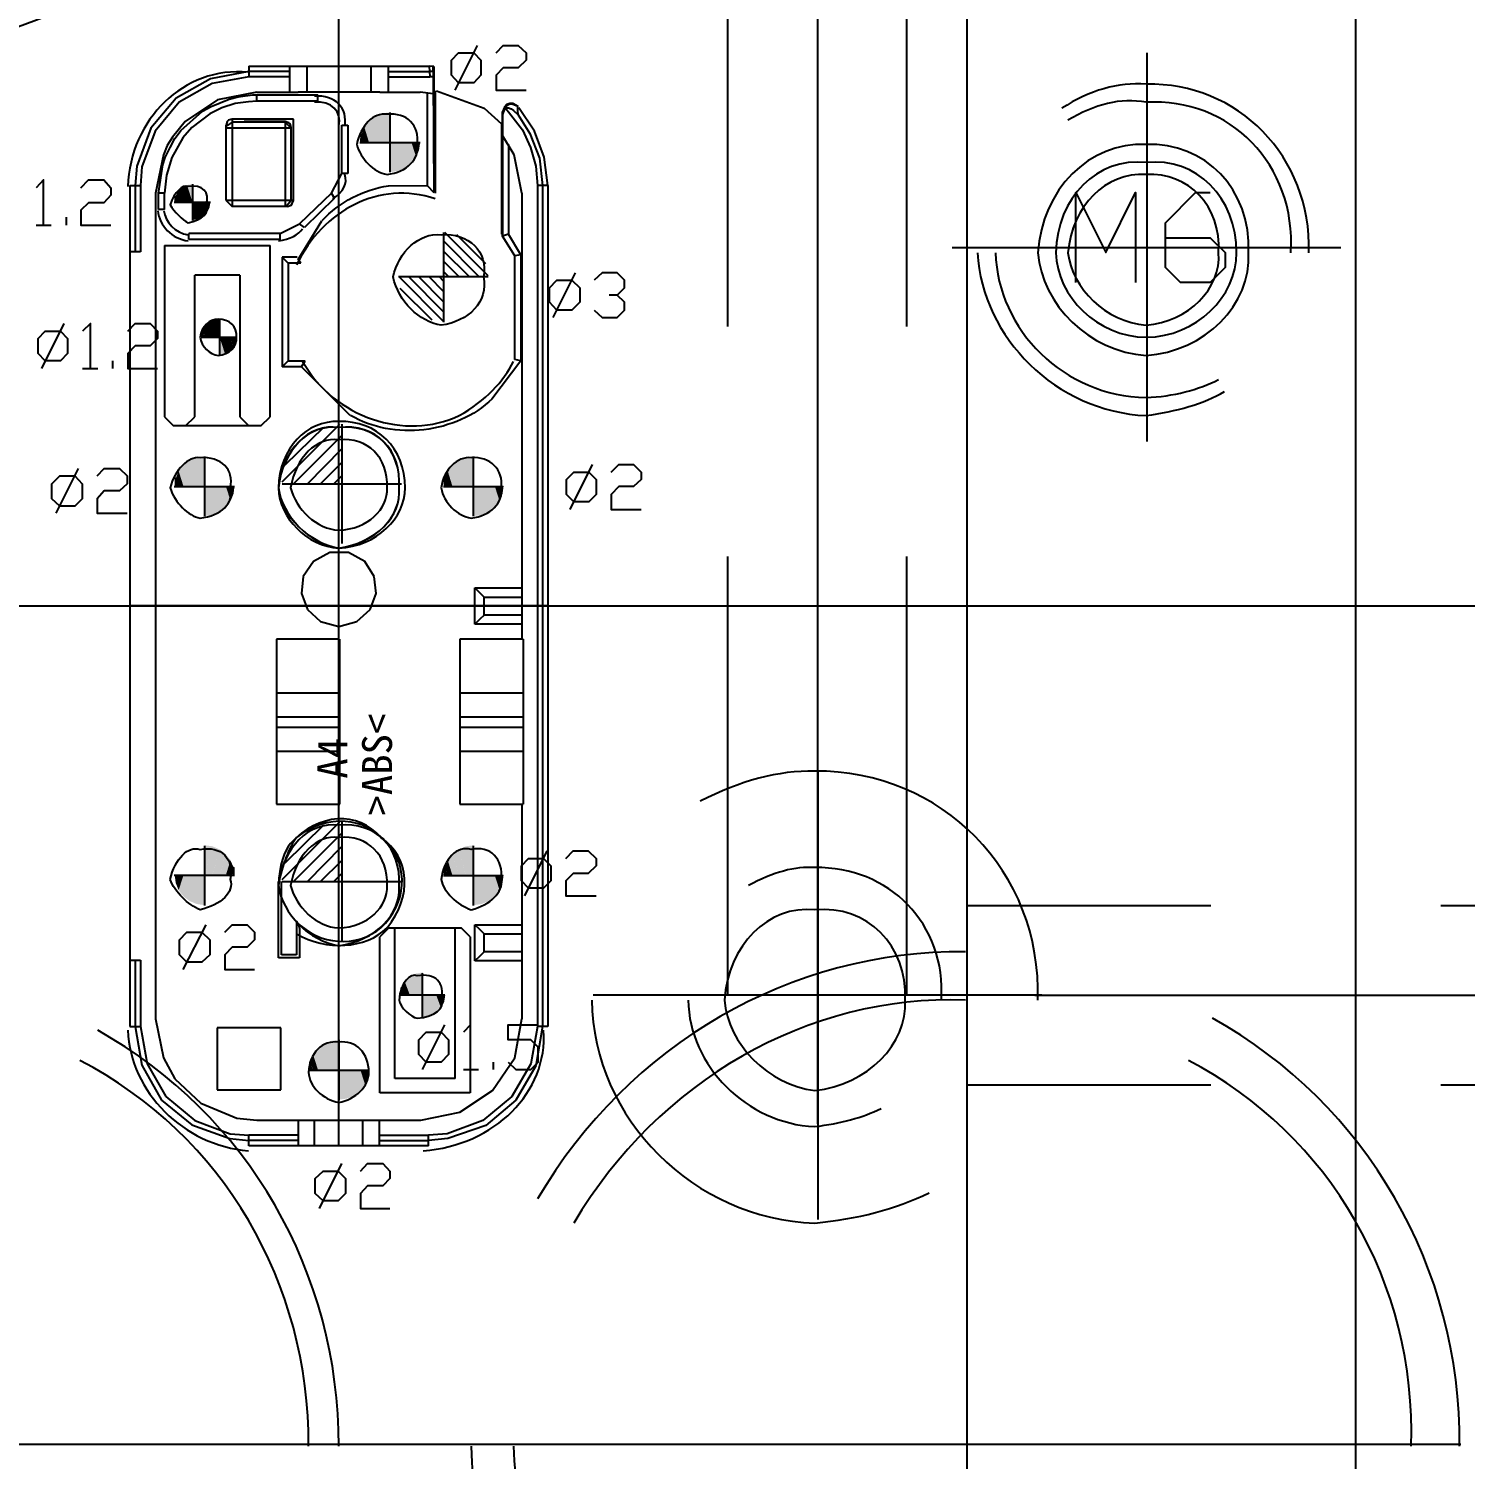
# Model space of a CAD drawing. Header units: inches. Extents: x 0 to 325, y 148 to 354.
# Drawn here: x 78.99 to 90.72, y 293.65 to 305.33 of the extents above; entities that cross this region are included whole.
import ezdxf

# ---------------------------------------------------------------- set-up
doc = ezdxf.new("R2010")
doc.units = ezdxf.units.IN
doc.header["$MEASUREMENT"] = 0
doc.styles.add('PDF SimSun', font='simsun.ttc')

# ---------------------------------------------------------------- blocks, each defined once
blk = doc.blocks.new('AHH1270-500010_3')
at = {"transparency": 33554687}
for points in [[(81.818, 304.402), (81.818, 304.614), (81.767, 304.575)], [(81.877, 304.402), (81.877, 304.638), (81.818, 304.614)], [(81.818, 304.402), (81.877, 304.402), (81.818, 304.614)], [(81.94, 304.402), (81.94, 304.647), (81.877, 304.638)], [(81.877, 304.402), (81.94, 304.402), (81.877, 304.638)], [(81.729, 304.402), (81.729, 304.525), (81.705, 304.466)], [(81.768, 304.402), (81.767, 304.575), (81.729, 304.525)], [(81.729, 304.402), (81.767, 304.402), (81.729, 304.525)], [(81.768, 304.402), (81.818, 304.402), (81.767, 304.575)], [(81.704, 304.402), (81.729, 304.402), (81.705, 304.466)], [(81.94, 304.158), (82.004, 304.167), (81.94, 304.402)], [(82.004, 304.167), (82.004, 304.402), (81.94, 304.402)], [(82.004, 304.167), (82.063, 304.191), (82.004, 304.402)], [(82.062, 304.191), (82.063, 304.402), (82.004, 304.402)], [(82.062, 304.191), (82.113, 304.23), (82.063, 304.402)], [(82.113, 304.23), (82.113, 304.402), (82.063, 304.402)], [(82.113, 304.23), (82.152, 304.28), (82.113, 304.402)], [(82.152, 304.28), (82.152, 304.402), (82.113, 304.402)], [(82.152, 304.28), (82.176, 304.339), (82.152, 304.402)], [(82.176, 304.339), (82.176, 304.402), (82.152, 304.402)], [(82.176, 304.339), (82.185, 304.402), (82.176, 304.402)], [(80.24, 303.913), (80.24, 304.032), (80.207, 303.999)], [(80.281, 303.913), (80.281, 304.053), (80.24, 304.032)], [(80.24, 303.913), (80.281, 303.913), (80.24, 304.032)], [(80.326, 303.913), (80.326, 304.06), (80.281, 304.053)], [(80.281, 303.913), (80.326, 303.913), (80.281, 304.053)], [(80.207, 303.913), (80.207, 303.999), (80.186, 303.959)], [(80.186, 303.913), (80.207, 303.913), (80.186, 303.959)], [(80.207, 303.913), (80.24, 303.913), (80.207, 303.999)], [(80.326, 303.767), (80.371, 303.774), (80.326, 303.913)], [(80.371, 303.774), (80.371, 303.913), (80.326, 303.913)], [(80.371, 303.774), (80.412, 303.795), (80.371, 303.913)], [(80.412, 303.795), (80.412, 303.913), (80.371, 303.913)], [(80.412, 303.795), (80.445, 303.827), (80.412, 303.913)], [(80.444, 303.827), (80.445, 303.913), (80.412, 303.913)], [(80.444, 303.827), (80.465, 303.868), (80.445, 303.913)], [(80.465, 303.868), (80.465, 303.913), (80.445, 303.913)], [(80.465, 303.868), (80.472, 303.913), (80.465, 303.913)], [(80.501, 302.815), (80.501, 302.954), (80.46, 302.933)], [(80.546, 302.815), (80.546, 302.961), (80.501, 302.954)], [(80.501, 302.815), (80.546, 302.815), (80.501, 302.954)], [(80.428, 302.815), (80.427, 302.901), (80.407, 302.86)], [(80.407, 302.815), (80.427, 302.815), (80.407, 302.86)], [(80.46, 302.815), (80.46, 302.933), (80.427, 302.901)], [(80.428, 302.815), (80.46, 302.815), (80.427, 302.901)], [(80.46, 302.815), (80.501, 302.815), (80.46, 302.933)], [(80.546, 302.668), (80.591, 302.675), (80.546, 302.815)], [(80.591, 302.675), (80.591, 302.815), (80.546, 302.815)], [(80.591, 302.675), (80.632, 302.696), (80.591, 302.815)], [(80.632, 302.696), (80.632, 302.815), (80.591, 302.815)], [(80.632, 302.696), (80.664, 302.729), (80.632, 302.815)], [(80.665, 302.728), (80.664, 302.815), (80.632, 302.815)], [(80.665, 302.728), (80.686, 302.769), (80.664, 302.815)], [(80.685, 302.769), (80.686, 302.815), (80.664, 302.815)], [(80.685, 302.769), (80.693, 302.815), (80.686, 302.815)], [(80.303, 301.594), (80.303, 301.806), (80.252, 301.767)], [(80.362, 301.594), (80.362, 301.83), (80.303, 301.806)], [(80.303, 301.594), (80.362, 301.594), (80.303, 301.806)], [(80.425, 301.594), (80.425, 301.839), (80.362, 301.83)], [(80.362, 301.594), (80.425, 301.594), (80.362, 301.83)], [(82.499, 301.594), (82.499, 301.806), (82.448, 301.767)], [(82.558, 301.594), (82.558, 301.83), (82.499, 301.806)], [(82.499, 301.594), (82.558, 301.594), (82.499, 301.806)], [(82.621, 301.594), (82.622, 301.839), (82.558, 301.83)], [(82.558, 301.594), (82.622, 301.594), (82.558, 301.83)], [(80.213, 301.594), (80.213, 301.717), (80.189, 301.658)], [(80.252, 301.594), (80.252, 301.767), (80.213, 301.717)], [(80.213, 301.594), (80.252, 301.594), (80.213, 301.717)], [(80.252, 301.594), (80.303, 301.594), (80.252, 301.767)], [(82.41, 301.594), (82.41, 301.717), (82.385, 301.658)], [(82.449, 301.594), (82.448, 301.767), (82.41, 301.717)], [(82.41, 301.594), (82.448, 301.594), (82.41, 301.717)], [(82.449, 301.594), (82.499, 301.594), (82.448, 301.767)], [(80.189, 301.594), (80.213, 301.594), (80.189, 301.658)], [(80.425, 301.35), (80.488, 301.358), (80.425, 301.594)], [(80.488, 301.358), (80.488, 301.594), (80.425, 301.594)], [(80.488, 301.358), (80.547, 301.383), (80.488, 301.594)], [(80.547, 301.383), (80.547, 301.594), (80.488, 301.594)], [(80.547, 301.383), (80.598, 301.421), (80.547, 301.594)], [(80.598, 301.422), (80.598, 301.594), (80.547, 301.594)], [(80.598, 301.422), (80.636, 301.472), (80.598, 301.594)], [(80.637, 301.472), (80.636, 301.594), (80.598, 301.594)], [(80.637, 301.472), (80.661, 301.531), (80.636, 301.594)], [(80.661, 301.531), (80.661, 301.594), (80.636, 301.594)], [(80.661, 301.531), (80.669, 301.594), (80.661, 301.594)], [(82.385, 301.594), (82.41, 301.594), (82.385, 301.658)], [(82.621, 301.35), (82.685, 301.358), (82.622, 301.594)], [(82.685, 301.358), (82.685, 301.594), (82.622, 301.594)], [(82.685, 301.358), (82.744, 301.383), (82.685, 301.594)], [(82.743, 301.383), (82.744, 301.594), (82.685, 301.594)], [(82.743, 301.383), (82.794, 301.421), (82.744, 301.594)], [(82.794, 301.422), (82.794, 301.594), (82.744, 301.594)], [(82.794, 301.422), (82.833, 301.472), (82.794, 301.594)], [(82.833, 301.472), (82.833, 301.594), (82.794, 301.594)], [(82.833, 301.472), (82.857, 301.531), (82.833, 301.594)], [(82.857, 301.531), (82.857, 301.594), (82.833, 301.594)], [(82.857, 301.531), (82.866, 301.594), (82.857, 301.594)], [(80.425, 298.418), (80.488, 298.654), (80.425, 298.662)], [(80.488, 298.418), (80.488, 298.654), (80.425, 298.417)], [(80.488, 298.418), (80.547, 298.629), (80.488, 298.654)], [(80.547, 298.418), (80.547, 298.629), (80.488, 298.417)], [(80.547, 298.418), (80.598, 298.59), (80.547, 298.629)], [(82.499, 298.418), (82.499, 298.629), (82.448, 298.59)], [(82.558, 298.418), (82.558, 298.654), (82.499, 298.629)], [(82.499, 298.418), (82.558, 298.417), (82.499, 298.629)], [(82.621, 298.418), (82.622, 298.662), (82.558, 298.654)], [(82.558, 298.418), (82.622, 298.417), (82.558, 298.654)], [(80.598, 298.418), (80.598, 298.59), (80.547, 298.417)], [(80.598, 298.418), (80.636, 298.54), (80.598, 298.59)], [(80.637, 298.418), (80.636, 298.54), (80.598, 298.417)], [(80.637, 298.418), (80.661, 298.481), (80.636, 298.54)], [(82.41, 298.418), (82.41, 298.54), (82.385, 298.481)], [(82.449, 298.418), (82.448, 298.59), (82.41, 298.54)], [(82.41, 298.418), (82.448, 298.417), (82.41, 298.54)], [(82.449, 298.418), (82.499, 298.417), (82.448, 298.59)], [(80.189, 298.354), (80.189, 298.417), (80.181, 298.417)], [(80.213, 298.295), (80.213, 298.417), (80.189, 298.354)], [(80.189, 298.354), (80.213, 298.417), (80.189, 298.417)], [(80.252, 298.245), (80.252, 298.417), (80.213, 298.295)], [(80.213, 298.295), (80.252, 298.417), (80.213, 298.417)], [(80.303, 298.206), (80.303, 298.417), (80.252, 298.245)], [(80.252, 298.245), (80.303, 298.417), (80.252, 298.417)], [(80.362, 298.182), (80.362, 298.417), (80.303, 298.206)], [(80.303, 298.206), (80.362, 298.417), (80.303, 298.417)], [(80.425, 298.173), (80.425, 298.417), (80.362, 298.182)], [(80.362, 298.182), (80.425, 298.417), (80.362, 298.417)], [(80.661, 298.418), (80.669, 298.417), (80.661, 298.481)], [(82.385, 298.418), (82.41, 298.417), (82.385, 298.481)], [(82.621, 298.173), (82.685, 298.182), (82.622, 298.417)], [(82.685, 298.182), (82.685, 298.417), (82.622, 298.417)], [(82.685, 298.182), (82.744, 298.206), (82.685, 298.417)], [(82.743, 298.206), (82.744, 298.417), (82.685, 298.417)], [(82.743, 298.206), (82.794, 298.245), (82.744, 298.417)], [(82.794, 298.245), (82.794, 298.417), (82.744, 298.417)], [(82.794, 298.245), (82.833, 298.295), (82.794, 298.417)], [(82.833, 298.295), (82.833, 298.417), (82.794, 298.417)], [(82.833, 298.295), (82.857, 298.354), (82.833, 298.417)], [(82.857, 298.354), (82.857, 298.417), (82.833, 298.417)], [(82.857, 298.354), (82.866, 298.417), (82.857, 298.417)], [(82.099, 297.441), (82.1, 297.589), (82.059, 297.549)], [(82.099, 297.441), (82.15, 297.441), (82.1, 297.589)], [(82.15, 297.441), (82.15, 297.615), (82.1, 297.589)], [(82.207, 297.441), (82.207, 297.624), (82.15, 297.615)], [(82.15, 297.441), (82.207, 297.441), (82.15, 297.615)], [(82.059, 297.441), (82.059, 297.549), (82.033, 297.497)], [(82.033, 297.441), (82.059, 297.441), (82.033, 297.497)], [(82.059, 297.441), (82.1, 297.441), (82.059, 297.549)], [(82.207, 297.258), (82.264, 297.267), (82.207, 297.441)], [(82.264, 297.267), (82.264, 297.441), (82.207, 297.441)], [(82.264, 297.267), (82.315, 297.293), (82.264, 297.441)], [(82.315, 297.293), (82.315, 297.441), (82.264, 297.441)], [(82.315, 297.293), (82.355, 297.333), (82.315, 297.441)], [(82.355, 297.333), (82.355, 297.441), (82.315, 297.441)], [(82.355, 297.333), (82.381, 297.384), (82.355, 297.441)], [(82.381, 297.384), (82.381, 297.441), (82.355, 297.441)], [(82.381, 297.384), (82.39, 297.441), (82.381, 297.441)], [(81.35, 296.83), (81.35, 297.003), (81.311, 296.952)], [(81.401, 296.83), (81.401, 297.042), (81.35, 297.003)], [(81.35, 296.83), (81.401, 296.83), (81.35, 297.003)], [(81.46, 296.83), (81.46, 297.066), (81.401, 297.042)], [(81.401, 296.83), (81.46, 296.83), (81.401, 297.042)], [(81.523, 296.83), (81.523, 297.074), (81.46, 297.066)], [(81.46, 296.83), (81.523, 296.83), (81.46, 297.066)], [(81.312, 296.83), (81.311, 296.952), (81.287, 296.893)], [(81.287, 296.83), (81.311, 296.83), (81.287, 296.893)], [(81.312, 296.83), (81.35, 296.83), (81.311, 296.952)], [(81.523, 296.586), (81.586, 296.594), (81.523, 296.83)], [(81.586, 296.594), (81.586, 296.83), (81.523, 296.83)], [(81.586, 296.594), (81.645, 296.619), (81.586, 296.83)], [(81.645, 296.619), (81.645, 296.83), (81.586, 296.83)], [(81.645, 296.619), (81.696, 296.658), (81.645, 296.83)], [(81.696, 296.658), (81.696, 296.83), (81.645, 296.83)], [(81.696, 296.658), (81.735, 296.708), (81.696, 296.83)], [(81.735, 296.708), (81.735, 296.83), (81.696, 296.83)], [(81.735, 296.708), (81.759, 296.767), (81.735, 296.83)], [(81.759, 296.767), (81.759, 296.83), (81.735, 296.83)], [(81.759, 296.767), (81.767, 296.83), (81.759, 296.83)]]:
    blk.add_hatch(color=6, dxfattribs=at).paths.add_polyline_path(points)
at = {"color": 1, "transparency": 33554687}
for points in [[(81.52, 305.024), (81.52, 331.605)], [(86.651, 296.075), (86.651, 331.443)], [(81.52, 296.207), (81.52, 305.024)], [(75.41, 300.616), (109.42, 300.616)], [(83.227, 300.616), (79.813, 300.616)], [(68.227, 293.772), (87.001, 293.772)]]:
    blk.add_lwpolyline(points, dxfattribs=at)
at = {"color": 4, "transparency": 33554687}
blk.add_lwpolyline([(65.398, 276.676), (89.825, 276.676), (89.825, 310.873), (65.398, 310.873), (65.398, 276.676)], dxfattribs=at)
at = {"color": 2, "transparency": 33554687}
for points in [[(85.431, 296.389), (85.431, 310.873)], [(86.159, 302.898), (86.159, 306.475), (84.698, 307.941)], [(84.698, 302.898), (84.698, 306.475)], [(84.698, 297.437), (84.698, 301.019)], [(86.159, 297.437), (86.159, 301.019)], [(85.431, 299.272), (85.431, 295.607)], [(86.651, 298.17), (88.639, 298.17)], [(90.518, 298.17), (94.272, 298.17)], [(87.261, 297.437), (83.596, 297.437)], [(87.202, 297.437), (102.04, 297.437)], [(88.639, 296.704), (86.651, 296.704)], [(94.272, 296.704), (90.518, 296.704)]]:
    blk.add_lwpolyline(points, dxfattribs=at)
at = {"color": 6, "transparency": 33554687}
for points in [[(82.47, 304.827), (82.652, 305.191)], [(82.804, 305.132), (82.863, 305.191), (82.986, 305.191), (83.05, 305.132), (83.05, 305.073), (82.986, 305.009), (82.863, 305.009), (82.804, 304.95), (82.804, 304.827), (83.05, 304.827)], [(82.499, 304.886), (82.44, 304.95), (82.44, 305.073), (82.499, 305.132), (82.622, 305.132), (82.681, 305.073), (82.681, 304.95), (82.622, 304.886), (82.499, 304.886)], [(88.117, 305.132), (88.117, 301.959)], [(81.938, 304.645), (81.938, 304.158)], [(81.692, 304.399), (82.184, 304.399)], [(81.704, 304.402), (81.705, 304.466), (81.704, 304.402)], [(79.109, 303.725), (79.109, 304.094), (79.05, 304.03)], [(79.414, 304.03), (79.478, 304.094), (79.601, 304.094), (79.66, 304.03), (79.66, 303.971), (79.601, 303.907), (79.478, 303.907), (79.414, 303.848), (79.414, 303.725), (79.66, 303.725)], [(80.325, 304.059), (80.325, 303.764)], [(80.177, 303.912), (80.472, 303.912)], [(80.186, 303.913), (80.186, 303.959), (80.186, 303.913)], [(87.537, 303.257), (87.537, 303.991), (87.783, 303.503), (88.024, 303.991), (88.024, 303.257)], [(88.27, 303.622), (88.634, 303.622), (88.757, 303.503), (88.757, 303.38), (88.634, 303.257), (88.393, 303.257), (88.27, 303.38), (88.27, 303.745), (88.516, 303.991), (88.634, 303.991)], [(79.296, 303.725), (79.296, 303.789)], [(79.05, 303.725), (79.173, 303.725)], [(82.376, 303.666), (82.376, 302.933)], [(82.74, 303.312), (82.386, 303.666)], [(82.666, 303.302), (82.376, 303.597)], [(82.72, 303.41), (82.484, 303.646)], [(86.528, 303.543), (89.702, 303.543)], [(82.588, 303.302), (82.376, 303.513)], [(82.504, 303.302), (82.376, 303.43)], [(82.42, 303.302), (82.376, 303.346)], [(83.271, 302.972), (83.453, 303.336)], [(83.793, 303.154), (83.852, 303.213), (83.852, 303.277), (83.793, 303.336), (83.67, 303.336), (83.606, 303.277)], [(82.74, 303.302), (82.007, 303.302)], [(82.376, 302.938), (82.012, 303.302)], [(82.283, 302.948), (82.022, 303.208)], [(82.376, 303.016), (82.091, 303.302)], [(82.376, 303.1), (82.174, 303.302)], [(82.376, 303.184), (82.258, 303.302)], [(82.376, 303.267), (82.342, 303.302)], [(83.301, 303.031), (83.242, 303.095), (83.242, 303.213), (83.301, 303.277), (83.424, 303.277), (83.488, 303.213), (83.488, 303.095), (83.424, 303.031), (83.301, 303.031)], [(83.606, 303.031), (83.67, 302.972), (83.793, 302.972), (83.852, 303.031), (83.852, 303.095), (83.793, 303.154), (83.729, 303.154)], [(80.546, 302.957), (80.546, 302.667)], [(79.124, 302.618), (79.065, 302.677), (79.065, 302.8), (79.124, 302.859), (79.247, 302.859), (79.306, 302.8), (79.306, 302.677), (79.247, 302.618), (79.124, 302.618)], [(79.095, 302.554), (79.277, 302.923)], [(79.493, 302.554), (79.493, 302.923), (79.429, 302.859)], [(79.798, 302.859), (79.857, 302.923), (79.98, 302.923), (80.039, 302.859), (80.039, 302.8), (79.98, 302.741), (79.857, 302.741), (79.798, 302.677), (79.798, 302.554), (80.039, 302.554)], [(80.407, 302.815), (80.407, 302.86), (80.407, 302.815)], [(80.398, 302.81), (80.689, 302.81)], [(79.675, 302.554), (79.675, 302.618)], [(79.429, 302.554), (79.552, 302.554)], [(81.058, 301.629), (81.53, 302.101)], [(81.082, 301.767), (81.397, 302.077)], [(81.545, 302.101), (81.545, 301.127)], [(81.151, 301.614), (81.545, 302.008)], [(81.264, 301.614), (81.545, 301.9)], [(80.423, 301.836), (80.423, 301.349)], [(81.372, 301.614), (81.545, 301.786)], [(82.617, 301.836), (82.617, 301.349)], [(79.242, 301.432), (79.178, 301.491), (79.178, 301.614), (79.242, 301.678), (79.365, 301.678), (79.424, 301.614), (79.424, 301.491), (79.365, 301.432), (79.242, 301.432)], [(79.213, 301.373), (79.395, 301.737)], [(79.547, 301.678), (79.606, 301.737), (79.729, 301.737), (79.793, 301.678), (79.793, 301.614), (79.729, 301.555), (79.606, 301.555), (79.547, 301.491), (79.547, 301.373), (79.793, 301.373)], [(81.481, 301.614), (81.545, 301.678)], [(83.439, 301.467), (83.38, 301.526), (83.38, 301.649), (83.439, 301.708), (83.562, 301.708), (83.621, 301.649), (83.621, 301.526), (83.562, 301.467), (83.439, 301.467)], [(83.409, 301.403), (83.591, 301.772)], [(83.744, 301.708), (83.808, 301.772), (83.926, 301.772), (83.99, 301.708), (83.99, 301.649), (83.926, 301.59), (83.808, 301.59), (83.744, 301.526), (83.744, 301.403), (83.99, 301.403)], [(80.177, 301.59), (80.669, 301.59)], [(80.189, 301.594), (80.189, 301.658), (80.189, 301.594)], [(81.058, 301.614), (82.032, 301.614)], [(82.376, 301.59), (82.863, 301.59)], [(82.385, 301.594), (82.385, 301.658), (82.385, 301.594)], [(81.058, 298.382), (81.53, 298.854)], [(81.545, 298.854), (81.545, 297.88)], [(81.082, 298.52), (81.397, 298.83)], [(81.151, 298.367), (81.545, 298.761)], [(80.423, 298.658), (80.423, 298.17)], [(81.264, 298.367), (81.545, 298.653)], [(82.617, 298.658), (82.617, 298.17)], [(83.04, 298.249), (83.222, 298.618)], [(83.375, 298.554), (83.434, 298.618), (83.557, 298.618), (83.621, 298.554), (83.621, 298.495), (83.557, 298.431), (83.434, 298.431), (83.375, 298.372), (83.375, 298.249), (83.621, 298.249)], [(81.372, 298.367), (81.545, 298.539)], [(83.07, 298.313), (83.011, 298.372), (83.011, 298.495), (83.07, 298.554), (83.193, 298.554), (83.252, 298.495), (83.252, 298.372), (83.193, 298.313), (83.07, 298.313)], [(80.669, 298.416), (80.177, 298.416)], [(80.661, 298.418), (80.661, 298.481), (80.661, 298.418)], [(81.481, 298.367), (81.545, 298.431)], [(82.376, 298.416), (82.863, 298.416)], [(82.385, 298.418), (82.385, 298.481), (82.385, 298.418)], [(81.058, 298.367), (82.032, 298.367)], [(80.28, 297.708), (80.221, 297.767), (80.221, 297.89), (80.28, 297.954), (80.403, 297.954), (80.467, 297.89), (80.467, 297.767), (80.403, 297.708), (80.28, 297.708)], [(80.251, 297.649), (80.438, 298.013)], [(80.59, 297.954), (80.649, 298.013), (80.772, 298.013), (80.831, 297.954), (80.831, 297.89), (80.772, 297.831), (80.649, 297.831), (80.59, 297.767), (80.59, 297.649), (80.831, 297.649)], [(82.204, 297.255), (82.204, 297.619)], [(82.033, 297.441), (82.033, 297.497), (82.033, 297.441)], [(82.386, 297.437), (82.022, 297.437)], [(82.233, 296.891), (82.174, 296.955), (82.174, 297.073), (82.233, 297.137), (82.356, 297.137), (82.415, 297.073), (82.415, 296.955), (82.356, 296.891), (82.233, 296.891)], [(82.204, 296.832), (82.386, 297.196)], [(82.597, 296.832), (82.597, 297.196), (82.538, 297.137)], [(82.902, 296.891), (82.966, 296.832), (83.089, 296.832), (83.148, 296.891), (83.148, 297.014), (83.089, 297.073), (82.902, 297.073), (82.902, 297.196), (83.148, 297.196)], [(81.52, 297.073), (81.52, 296.581)], [(81.287, 296.83), (81.287, 296.893), (81.287, 296.83)], [(82.784, 296.832), (82.784, 296.891)], [(81.274, 296.827), (81.766, 296.827)], [(82.538, 296.832), (82.661, 296.832)], [(81.363, 295.696), (81.545, 296.065)], [(81.697, 296.001), (81.756, 296.065), (81.879, 296.065), (81.938, 296.001), (81.938, 295.942), (81.879, 295.883), (81.756, 295.883), (81.697, 295.819), (81.697, 295.696), (81.938, 295.696)], [(81.392, 295.76), (81.328, 295.819), (81.328, 295.942), (81.392, 296.001), (81.515, 296.001), (81.574, 295.942), (81.574, 295.819), (81.515, 295.76), (81.392, 295.76)]]:
    blk.add_lwpolyline(points, dxfattribs=at)
at = {"color": 3, "transparency": 33554687}
for points in [[(80.787, 304.979), (80.472, 304.92)], [(80.787, 305.024), (82.258, 305.024)], [(80.787, 305.024), (80.787, 304.935)], [(81.117, 304.979), (80.787, 304.979)], [(81.117, 305.024), (81.117, 304.812)], [(81.259, 305.024), (81.259, 304.812)], [(81.781, 305.024), (81.781, 304.812)], [(81.923, 305.024), (81.923, 304.812)], [(81.923, 304.979), (82.263, 304.979)], [(82.258, 305.024), (82.263, 304.935)], [(82.297, 305.019), (82.258, 305.024)], [(82.292, 304.979), (82.263, 304.979)], [(82.292, 304.979), (82.292, 305.019)], [(82.292, 304.979), (82.292, 304.935)], [(82.297, 305.019), (82.297, 303.991)], [(80.472, 304.92), (80.192, 304.763)], [(80.487, 304.881), (80.216, 304.728)], [(80.787, 304.935), (80.487, 304.881)], [(81.117, 304.935), (80.787, 304.935)], [(81.923, 304.935), (82.263, 304.935)], [(82.292, 304.935), (82.263, 304.935)], [(82.292, 304.935), (82.297, 303.991)], [(80.192, 304.763), (79.985, 304.517)], [(80.216, 304.728), (80.02, 304.492)], [(80.531, 304.748), (80.265, 304.571)], [(80.477, 304.694), (80.625, 304.753)], [(80.851, 304.812), (80.531, 304.748)], [(80.674, 304.719), (80.566, 304.684)], [(80.625, 304.753), (80.698, 304.773)], [(80.782, 304.733), (80.674, 304.719)], [(80.698, 304.773), (80.817, 304.788)], [(80.851, 304.738), (80.782, 304.733)], [(80.817, 304.788), (80.851, 304.788)], [(80.851, 304.812), (81.19, 304.812)], [(80.851, 304.788), (81.348, 304.788)], [(80.851, 304.738), (80.851, 304.788)], [(81.348, 304.738), (80.851, 304.738)], [(81.855, 304.812), (81.19, 304.812)], [(81.348, 304.738), (81.348, 304.788)], [(81.855, 304.812), (82.184, 304.812)], [(82.292, 304.797), (82.184, 304.812)], [(82.243, 304.802), (82.243, 304.05)], [(82.292, 304.797), (82.292, 304.797)], [(82.307, 304.822), (82.307, 303.986)], [(82.317, 304.822), (82.317, 304.822)], [(82.317, 304.822), (82.706, 304.679)], [(82.986, 304.694), (82.942, 304.719), (82.917, 304.719), (82.893, 304.709), (82.873, 304.689), (82.853, 304.645)], [(82.981, 304.694), (82.937, 304.714), (82.912, 304.709), (82.893, 304.699), (82.873, 304.679), (82.863, 304.66), (82.858, 304.64)], [(80.231, 304.497), (80.408, 304.655)], [(80.467, 304.635), (80.32, 304.522)], [(80.408, 304.655), (80.477, 304.694)], [(80.566, 304.684), (80.467, 304.635)], [(82.706, 304.679), (82.848, 304.551)], [(82.853, 304.645), (82.853, 303.636)], [(82.858, 304.62), (82.878, 304.684)], [(82.858, 304.62), (82.858, 304.458)], [(82.858, 304.62), (82.858, 304.62)], [(82.878, 304.684), (82.907, 304.65), (83.021, 304.502)], [(82.878, 304.684), (82.907, 304.684), (82.927, 304.674), (82.947, 304.66), (82.986, 304.625)], [(82.981, 304.694), (82.981, 304.694)], [(82.986, 304.625), (82.981, 304.66), (82.981, 304.684), (82.981, 304.694)], [(82.986, 304.625), (83.08, 304.473)], [(83.119, 304.492), (82.991, 304.684)], [(82.991, 304.684), (82.991, 304.684)], [(79.985, 304.517), (79.872, 304.207)], [(80.02, 304.492), (79.911, 304.202)], [(80.143, 304.359), (80.182, 304.433), (80.202, 304.458), (80.231, 304.497)], [(80.265, 304.571), (80.162, 304.443)], [(80.32, 304.522), (80.246, 304.438)], [(80.649, 304.591), (80.62, 304.581), (80.61, 304.571), (80.6, 304.542)], [(80.6, 303.927), (80.6, 304.542)], [(81.131, 304.517), (80.6, 304.517)], [(80.649, 304.566), (80.605, 304.537)], [(80.605, 304.537), (80.605, 304.537)], [(81.151, 304.591), (80.649, 304.591)], [(80.649, 304.591), (80.649, 303.877)], [(81.082, 304.566), (80.649, 304.566)], [(81.082, 304.571), (80.748, 304.571)], [(80.748, 304.571), (80.748, 304.571)], [(81.131, 304.522), (81.122, 304.551), (81.112, 304.561), (81.082, 304.571)], [(81.082, 304.566), (81.082, 304.566)], [(81.082, 304.566), (81.082, 303.877)], [(81.131, 304.517), (81.082, 304.566)], [(81.131, 304.025), (81.131, 304.522)], [(81.131, 304.517), (81.131, 304.517)], [(81.131, 303.927), (81.131, 304.517)], [(81.151, 303.927), (81.151, 304.591)], [(81.545, 304.542), (81.594, 304.542)], [(81.545, 304.148), (81.545, 304.542)], [(81.594, 304.542), (81.594, 304.148)], [(82.848, 304.551), (82.848, 303.651)], [(82.848, 304.551), (82.848, 304.551)], [(83.021, 304.502), (83.085, 304.359)], [(83.198, 304.281), (83.119, 304.492)], [(80.083, 304.217), (80.103, 304.276), (80.143, 304.359)], [(80.162, 304.443), (80.118, 304.374), (80.088, 304.3)], [(80.246, 304.438), (80.157, 304.276)], [(82.858, 304.463), (82.858, 303.636)], [(82.858, 304.463), (82.858, 304.463)], [(82.952, 304.3), (82.858, 304.458)], [(82.907, 304.384), (82.907, 303.651)], [(83.08, 304.473), (83.158, 304.271)], [(83.085, 304.359), (83.129, 304.207)], [(80.088, 304.3), (80.024, 303.986)], [(80.157, 304.276), (80.113, 304.133)], [(83.016, 303.986), (82.952, 304.3)], [(83.158, 304.271), (83.183, 304.05)], [(83.227, 304.05), (83.198, 304.281)], [(79.872, 304.207), (79.857, 304.05)], [(79.911, 304.202), (79.901, 304.05)], [(80.049, 303.986), (80.083, 304.217)], [(80.113, 304.133), (80.098, 303.986)], [(81.461, 303.986), (81.545, 304.148)], [(81.594, 304.148), (81.545, 304.148)], [(83.129, 304.207), (83.144, 304.05)], [(79.813, 304.05), (79.901, 304.05)], [(79.813, 304.05), (79.813, 297.182)], [(79.857, 304.05), (79.857, 303.508)], [(79.901, 304.05), (79.901, 303.508)], [(81.131, 304.025), (81.131, 304.025)], [(81.923, 304.045), (82.243, 304.05)], [(82.243, 304.05), (82.297, 303.991)], [(83.227, 304.05), (83.144, 304.05)], [(83.144, 304.05), (83.144, 297.182)], [(83.183, 304.05), (83.183, 297.182)], [(83.227, 304.05), (83.227, 297.182)], [(80.024, 303.986), (80.024, 297.246)], [(80.098, 303.986), (80.049, 303.986)], [(80.049, 303.853), (80.049, 303.986)], [(80.098, 303.853), (80.098, 303.986)], [(81.151, 303.927), (80.6, 303.927)], [(80.6, 303.927), (80.649, 303.877)], [(81.131, 303.927), (81.097, 303.882)], [(81.102, 303.877), (81.131, 303.887), (81.141, 303.902), (81.151, 303.927)], [(81.461, 303.986), (81.2, 303.735)], [(81.486, 303.946), (81.24, 303.705)], [(81.486, 303.946), (81.461, 303.986)], [(83.016, 303.986), (83.016, 300.345)], [(80.098, 303.853), (80.049, 303.853)], [(81.102, 303.877), (80.649, 303.877)], [(81.097, 303.882), (81.097, 303.882)], [(81.043, 303.656), (80.295, 303.656)], [(80.295, 303.607), (80.295, 303.656)], [(81.043, 303.656), (81.2, 303.735)], [(81.043, 303.607), (81.043, 303.656)], [(81.21, 303.415), (81.19, 303.444), (81.382, 303.759)], [(81.24, 303.705), (81.2, 303.735)], [(80.098, 303.558), (80.959, 303.558)], [(80.098, 303.558), (80.098, 302.16)], [(81.043, 303.607), (80.295, 303.607)], [(80.959, 302.16), (80.959, 303.558)], [(82.907, 303.651), (82.858, 303.636)], [(82.957, 303.474), (82.858, 303.636)], [(82.858, 303.636), (82.858, 303.636)], [(83.006, 303.484), (82.907, 303.651)], [(79.901, 303.508), (79.813, 303.508)], [(81.181, 303.464), (81.058, 303.464)], [(81.058, 303.464), (81.058, 302.569)], [(81.107, 303.415), (81.058, 303.464)], [(83.006, 303.484), (82.957, 303.474)], [(82.957, 302.628), (82.957, 303.474)], [(83.006, 303.484), (83.006, 302.618)], [(80.713, 303.316), (80.344, 303.316)], [(80.344, 302.16), (80.344, 303.316)], [(80.713, 303.316), (80.713, 302.16)], [(81.21, 303.415), (81.107, 303.415)], [(81.107, 303.415), (81.107, 302.618)], [(81.107, 302.618), (81.058, 302.569)], [(81.107, 302.618), (81.245, 302.618)], [(81.215, 302.569), (81.245, 302.618)], [(83.006, 302.618), (82.77, 302.303)], [(83.006, 302.618), (82.957, 302.628)], [(81.215, 302.569), (81.058, 302.569)], [(81.614, 302.17), (81.215, 302.569)], [(80.098, 302.16), (80.172, 302.087)], [(80.27, 302.087), (80.344, 302.16)], [(80.713, 302.16), (80.787, 302.087)], [(80.885, 302.087), (80.959, 302.16)], [(80.885, 302.087), (80.172, 302.087)], [(81.313, 300.98), (81.23, 300.857)], [(81.446, 301.053), (81.313, 300.98)], [(81.599, 301.053), (81.446, 301.053)], [(81.732, 300.98), (81.599, 301.053)], [(81.81, 300.857), (81.732, 300.98)], [(81.23, 300.857), (81.215, 300.719)], [(81.825, 300.719), (81.81, 300.857)], [(82.632, 300.763), (83.016, 300.763)], [(82.632, 300.468), (82.632, 300.763)], [(82.706, 300.689), (82.671, 300.724), (82.632, 300.763)], [(81.215, 300.719), (81.264, 300.586)], [(81.776, 300.586), (81.825, 300.719)], [(82.706, 300.689), (83.016, 300.689)], [(82.706, 300.542), (82.706, 300.689)], [(81.264, 300.586), (81.372, 300.488)], [(81.668, 300.488), (81.776, 300.586)], [(82.706, 300.542), (82.671, 300.507), (82.632, 300.468)], [(83.016, 300.542), (82.706, 300.542)], [(81.372, 300.488), (81.52, 300.448)], [(81.52, 300.448), (81.668, 300.488)], [(83.016, 300.468), (82.632, 300.468)], [(81.013, 300.345), (81.013, 298.997)], [(81.52, 300.345), (81.013, 300.345)], [(81.53, 298.997), (81.53, 300.345)], [(83.025, 300.345), (82.509, 300.345)], [(82.509, 300.345), (82.509, 298.997)], [(83.025, 300.345), (83.025, 298.997)], [(81.013, 299.907), (81.53, 299.907)], [(82.509, 299.907), (83.025, 299.907)], [(81.013, 299.71), (81.53, 299.71)], [(82.509, 299.71), (83.025, 299.71)], [(81.013, 299.627), (81.53, 299.627)], [(82.509, 299.627), (83.025, 299.627)], [(81.013, 299.43), (81.53, 299.43)], [(82.509, 299.43), (83.025, 299.43)], [(81.013, 298.997), (81.53, 298.997)], [(82.509, 298.997), (83.025, 298.997)], [(83.016, 298.997), (83.016, 297.246)], [(81.028, 297.742), (81.028, 298.367)], [(81.028, 298.367), (81.028, 298.367)], [(81.053, 297.767), (81.053, 298.367)], [(81.176, 298.043), (81.176, 297.767)], [(81.176, 298.043), (81.19, 298.013), (81.195, 298.003), (81.2, 297.983)], [(81.2, 297.983), (81.2, 297.742)], [(81.928, 297.988), (81.855, 297.915)], [(81.855, 296.64), (81.855, 297.915)], [(81.928, 297.988), (82.519, 297.988)], [(81.978, 296.758), (81.978, 297.988)], [(82.47, 296.758), (82.47, 297.988)], [(82.593, 297.915), (82.519, 297.988)], [(82.593, 297.915), (82.593, 296.64)], [(82.632, 297.718), (82.632, 298.013)], [(82.632, 298.013), (83.016, 298.013)], [(82.706, 297.939), (82.671, 297.974), (82.632, 298.013)], [(82.706, 297.792), (82.706, 297.939)], [(82.706, 297.939), (83.016, 297.939)], [(82.706, 297.792), (82.671, 297.757), (82.632, 297.718)], [(83.016, 297.792), (82.706, 297.792)], [(79.813, 297.723), (79.901, 297.723)], [(79.857, 297.723), (79.857, 297.182)], [(79.901, 297.723), (79.901, 297.182)], [(81.2, 297.742), (81.028, 297.742)], [(81.176, 297.767), (81.053, 297.767)], [(81.053, 297.767), (81.053, 297.767)], [(81.176, 297.767), (81.176, 297.767)], [(83.016, 297.718), (82.632, 297.718)], [(80.024, 297.246), (80.088, 296.926)], [(82.957, 296.926), (83.016, 297.246)], [(79.813, 297.182), (79.901, 297.182)], [(79.857, 297.182), (79.911, 296.867)], [(79.901, 297.182), (79.956, 296.877)], [(80.526, 297.172), (80.526, 296.665)], [(81.048, 297.172), (80.526, 297.172)], [(81.048, 296.665), (81.048, 297.172)], [(83.144, 297.182), (83.089, 296.877)], [(83.183, 297.182), (83.129, 296.862)], [(83.227, 297.182), (83.144, 297.182)], [(79.911, 296.867), (80.074, 296.581)], [(79.956, 296.877), (80.108, 296.611)], [(80.088, 296.926), (80.182, 296.754)], [(82.775, 296.66), (82.957, 296.926)], [(83.089, 296.877), (82.932, 296.611)], [(83.129, 296.862), (82.966, 296.581)], [(80.182, 296.754), (80.393, 296.557)], [(82.47, 296.758), (81.978, 296.758)], [(80.526, 296.665), (81.048, 296.665)], [(82.593, 296.64), (81.855, 296.64)], [(82.509, 296.483), (82.775, 296.66)], [(80.074, 296.581), (80.32, 296.38)], [(80.108, 296.611), (80.344, 296.414)], [(80.393, 296.557), (80.689, 296.434)], [(82.932, 296.611), (82.696, 296.414)], [(82.966, 296.581), (82.72, 296.375)], [(80.344, 296.414), (80.634, 296.306)], [(80.689, 296.434), (80.851, 296.419)], [(80.851, 296.419), (81.269, 296.419)], [(81.19, 296.419), (81.19, 296.207)], [(81.269, 296.419), (81.771, 296.419)], [(81.323, 296.207), (81.323, 296.419)], [(81.717, 296.207), (81.717, 296.419)], [(81.771, 296.419), (82.189, 296.419)], [(81.85, 296.419), (81.85, 296.207)], [(82.189, 296.419), (82.509, 296.483)], [(82.696, 296.414), (82.406, 296.306)], [(80.32, 296.38), (80.63, 296.267)], [(80.63, 296.267), (80.787, 296.252)], [(80.634, 296.306), (80.787, 296.296)], [(80.787, 296.207), (80.787, 296.296)], [(81.19, 296.296), (80.787, 296.296)], [(81.85, 296.296), (82.253, 296.296)], [(82.406, 296.306), (82.253, 296.296)], [(82.253, 296.207), (82.253, 296.296)], [(82.411, 296.267), (82.253, 296.252)], [(82.72, 296.375), (82.411, 296.267)], [(81.19, 296.252), (80.787, 296.252)], [(82.253, 296.207), (80.787, 296.207)], [(81.85, 296.252), (82.253, 296.252)]]:
    blk.add_lwpolyline(points, dxfattribs=at)
at = {"color": 5, "transparency": 33554687}
for points in [[(86.651, 289.743), (86.651, 297.806)], [(82.622, 293.772), (90.681, 293.772)]]:
    blk.add_lwpolyline(points, dxfattribs=at)
for points in [[(77.584, 305.122), (79.055, 305.136), (80.385, 305.904), (81.077, 307.139)], [(86.637, 297.792), (85.213, 297.807), (83.882, 297.039), (83.144, 295.775)], [(86.637, 297.398), (85.344, 297.441), (84.134, 296.743), (83.439, 295.578)], [(90.671, 293.757), (90.683, 295.217), (89.915, 296.547), (88.654, 297.25)], [(90.277, 293.757), (90.316, 295.086), (89.618, 296.296), (88.457, 296.906)], [(82.602, 293.757), (82.622, 292.337), (83.39, 291.007), (84.619, 290.264)], [(82.947, 293.757), (82.989, 292.468), (83.687, 291.259), (84.816, 290.56)]]:
    blk.add_open_spline(points, degree=3, dxfattribs=at)
at = {"color": 3, "transparency": 33554687}
for points in [[(80.782, 304.974), (80.253, 305.023), (79.818, 304.588), (79.798, 304.04)], [(81.569, 304.532), (81.597, 304.68), (81.488, 304.79), (81.323, 304.778)], [(81.52, 304.532), (81.548, 304.653), (81.46, 304.741), (81.323, 304.728)], [(81.471, 303.941), (81.557, 303.992), (81.597, 304.068), (81.569, 304.138)], [(81.385, 303.763), (81.524, 303.913), (81.724, 304.017), (81.927, 304.046)], [(82.307, 303.941), (81.852, 304.091), (81.389, 303.848), (81.176, 303.4)], [(80.044, 303.843), (80.051, 303.721), (80.161, 303.612), (80.29, 303.597)], [(80.093, 303.843), (80.1, 303.749), (80.188, 303.661), (80.29, 303.646)], [(81.028, 303.597), (81.121, 303.612), (81.194, 303.647), (81.225, 303.695)], [(82.773, 302.307), (82.628, 302.166), (82.426, 302.08), (82.216, 302.055)], [(82.216, 302.055), (82.007, 302.031), (81.789, 302.068), (81.617, 302.172)], [(79.798, 297.152), (79.818, 296.647), (80.253, 296.211), (80.782, 296.168)], [(82.209, 296.168), (82.793, 296.211), (83.229, 296.647), (83.193, 297.152)]]:
    blk.add_open_spline(points, degree=3, dxfattribs=at)
at = {"color": 6, "transparency": 33554687}
for points, knots in [([(89.441, 303.499), (89.462, 304.289), (88.86, 304.891), (88.112, 304.876), (87.882, 304.891), (87.651, 304.828), (87.424, 304.679)], [0, 0, 0, 0, 1, 1, 1, 2, 2, 2, 2]), ([(89.293, 303.499), (89.339, 304.222), (88.793, 304.768), (88.112, 304.728), (87.904, 304.768), (87.693, 304.712), (87.473, 304.581)], [0, 0, 0, 0, 1, 1, 1, 2, 2, 2, 2]), ([(82.16, 304.384), (82.185, 304.268), (82.075, 304.158), (81.914, 304.138), (81.805, 304.158), (81.696, 304.268), (81.668, 304.384), (81.696, 304.537), (81.805, 304.647), (81.914, 304.63), (82.075, 304.647), (82.185, 304.537), (82.16, 304.384)], [0, 0, 0, 0, 1, 1, 1, 2, 2, 2, 3, 3, 3, 4, 4, 4, 4]), ([(88.949, 303.499), (88.973, 303.075), (88.59, 302.692), (88.112, 302.662), (87.646, 302.692), (87.263, 303.075), (87.227, 303.499), (87.263, 304.019), (87.646, 304.402), (88.112, 304.384), (88.59, 304.402), (88.973, 304.019), (88.949, 303.499)], [0, 0, 0, 0, 1, 1, 1, 2, 2, 2, 3, 3, 3, 4, 4, 4, 4]), ([(88.85, 303.499), (88.851, 303.142), (88.523, 302.814), (88.112, 302.81), (87.713, 302.814), (87.385, 303.142), (87.375, 303.499), (87.385, 303.952), (87.713, 304.28), (88.112, 304.236), (88.523, 304.28), (88.851, 303.952), (88.85, 303.499)], [0, 0, 0, 0, 1, 1, 1, 2, 2, 2, 3, 3, 3, 4, 4, 4, 4]), ([(88.703, 303.499), (88.729, 303.21), (88.455, 302.936), (88.112, 302.908), (87.781, 302.936), (87.507, 303.21), (87.473, 303.499), (87.507, 303.884), (87.781, 304.158), (88.112, 304.138), (88.455, 304.158), (88.729, 303.884), (88.703, 303.499)], [0, 0, 0, 0, 1, 1, 1, 2, 2, 2, 3, 3, 3, 4, 4, 4, 4]), ([(80.438, 303.892), (80.472, 303.832), (80.407, 303.767), (80.29, 303.745), (80.245, 303.767), (80.179, 303.832), (80.143, 303.892), (80.179, 303.994), (80.245, 304.06), (80.29, 304.04), (80.407, 304.06), (80.472, 303.994), (80.438, 303.892)], [0, 0, 0, 0, 1, 1, 1, 2, 2, 2, 3, 3, 3, 4, 4, 4, 4]), ([(81.963, 303.302), (82.011, 303.101), (82.175, 302.937), (82.356, 302.908), (82.579, 302.937), (82.743, 303.101), (82.701, 303.302), (82.743, 303.505), (82.579, 303.669), (82.356, 303.646), (82.175, 303.669), (82.011, 303.505), (81.963, 303.302)], [0, 0, 0, 0, 1, 1, 1, 2, 2, 2, 3, 3, 3, 4, 4, 4, 4]), ([(86.735, 303.499), (86.775, 302.805), (87.376, 302.204), (88.112, 302.17), (88.354, 302.204), (88.586, 302.266), (88.752, 302.367)], [0, 0, 0, 0, 1, 1, 1, 2, 2, 2, 2]), ([(86.883, 303.499), (86.897, 302.873), (87.444, 302.326), (88.112, 302.318), (88.332, 302.326), (88.543, 302.382), (88.703, 302.465)], [0, 0, 0, 0, 1, 1, 1, 2, 2, 2, 2]), ([(80.684, 302.81), (80.693, 302.734), (80.627, 302.668), (80.536, 302.662), (80.465, 302.668), (80.4, 302.734), (80.388, 302.81), (80.4, 302.896), (80.465, 302.961), (80.536, 302.957), (80.627, 302.961), (80.693, 302.896), (80.684, 302.81)], [0, 0, 0, 0, 1, 1, 1, 2, 2, 2, 3, 3, 3, 4, 4, 4, 4]), ([(82.012, 301.58), (82.036, 301.348), (81.818, 301.129), (81.52, 301.088), (81.278, 301.129), (81.059, 301.348), (81.028, 301.58), (81.059, 301.887), (81.278, 302.106), (81.52, 302.072), (81.818, 302.106), (82.036, 301.887), (82.012, 301.58)], [0, 0, 0, 0, 1, 1, 1, 2, 2, 2, 3, 3, 3, 4, 4, 4, 4]), ([(80.634, 301.58), (80.669, 301.459), (80.56, 301.35), (80.388, 301.334), (80.29, 301.35), (80.181, 301.459), (80.143, 301.58), (80.181, 301.729), (80.29, 301.839), (80.388, 301.826), (80.56, 301.839), (80.669, 301.729), (80.634, 301.58)], [0, 0, 0, 0, 1, 1, 1, 2, 2, 2, 3, 3, 3, 4, 4, 4, 4]), ([(82.848, 301.58), (82.866, 301.459), (82.756, 301.35), (82.602, 301.334), (82.486, 301.35), (82.377, 301.459), (82.356, 301.58), (82.377, 301.729), (82.486, 301.839), (82.602, 301.826), (82.756, 301.839), (82.866, 301.729), (82.848, 301.58)], [0, 0, 0, 0, 1, 1, 1, 2, 2, 2, 3, 3, 3, 4, 4, 4, 4]), ([(82.012, 298.333), (82.036, 298.1), (81.817, 297.882), (81.52, 297.841), (81.278, 297.882), (81.059, 298.1), (81.028, 298.333), (81.059, 298.64), (81.278, 298.859), (81.52, 298.825), (81.817, 298.859), (82.036, 298.64), (82.012, 298.333)], [0, 0, 0, 0, 1, 1, 1, 2, 2, 2, 3, 3, 3, 4, 4, 4, 4]), ([(80.143, 298.382), (80.181, 298.283), (80.29, 298.173), (80.388, 298.136), (80.56, 298.173), (80.669, 298.283), (80.634, 298.382), (80.669, 298.552), (80.56, 298.662), (80.388, 298.628), (80.29, 298.662), (80.181, 298.552), (80.143, 298.382)], [0, 0, 0, 0, 1, 1, 1, 2, 2, 2, 3, 3, 3, 4, 4, 4, 4]), ([(82.848, 298.382), (82.866, 298.283), (82.756, 298.173), (82.602, 298.136), (82.486, 298.173), (82.377, 298.283), (82.356, 298.382), (82.377, 298.552), (82.486, 298.662), (82.602, 298.628), (82.756, 298.662), (82.866, 298.552), (82.848, 298.382)], [0, 0, 0, 0, 1, 1, 1, 2, 2, 2, 3, 3, 3, 4, 4, 4, 4]), ([(82.356, 297.398), (82.39, 297.34), (82.308, 297.258), (82.16, 297.25), (82.106, 297.258), (82.024, 297.34), (82.012, 297.398), (82.024, 297.542), (82.106, 297.624), (82.16, 297.595), (82.308, 297.624), (82.39, 297.542), (82.356, 297.398)], [0, 0, 0, 0, 1, 1, 1, 2, 2, 2, 3, 3, 3, 4, 4, 4, 4]), ([(81.766, 296.808), (81.767, 296.695), (81.658, 296.586), (81.52, 296.562), (81.388, 296.586), (81.279, 296.695), (81.274, 296.808), (81.279, 296.965), (81.388, 297.075), (81.52, 297.054), (81.658, 297.075), (81.767, 296.965), (81.766, 296.808)], [0, 0, 0, 0, 1, 1, 1, 2, 2, 2, 3, 3, 3, 4, 4, 4, 4])]:
    blk.add_open_spline(points, degree=3, knots=knots, dxfattribs=at)
at = {"color": 3, "transparency": 33554687}
for points, knots in [([(81.225, 302.613), (81.486, 302.15), (82.062, 301.962), (82.504, 302.17), (82.718, 302.295), (82.868, 302.446), (82.947, 302.613)], [0, 0, 0, 0, 1, 1, 1, 2, 2, 2, 2]), ([(82.061, 301.58), (82.063, 301.334), (81.832, 301.103), (81.52, 301.088), (81.263, 301.103), (81.032, 301.334), (81.028, 301.58), (81.032, 301.903), (81.263, 302.134), (81.52, 302.121), (81.832, 302.134), (82.063, 301.903), (82.061, 301.58)], [0, 0, 0, 0, 1, 1, 1, 2, 2, 2, 3, 3, 3, 4, 4, 4, 4]), ([(82.012, 301.58), (82.039, 301.348), (81.819, 301.128), (81.52, 301.088), (81.277, 301.128), (81.057, 301.348), (81.028, 301.58), (81.057, 301.89), (81.277, 302.11), (81.52, 302.072), (81.819, 302.11), (82.039, 301.89), (82.012, 301.58)], [0, 0, 0, 0, 1, 1, 1, 2, 2, 2, 3, 3, 3, 4, 4, 4, 4]), ([(81.914, 301.58), (81.926, 301.41), (81.756, 301.241), (81.52, 301.235), (81.339, 301.241), (81.17, 301.41), (81.126, 301.58), (81.17, 301.828), (81.339, 301.997), (81.52, 301.973), (81.756, 301.997), (81.926, 301.828), (81.914, 301.58)], [0, 0, 0, 0, 1, 1, 1, 2, 2, 2, 3, 3, 3, 4, 4, 4, 4]), ([(81.176, 297.939), (81.416, 297.797), (81.742, 297.815), (81.914, 297.988), (82.122, 298.24), (82.104, 298.566), (81.864, 298.726), (81.679, 298.945), (81.353, 298.927), (81.126, 298.677), (81.078, 298.62), (81.031, 298.496), (81.028, 298.333)], [0, 0, 0, 0, 1, 1, 1, 2, 2, 2, 3, 3, 3, 4, 4, 4, 4]), ([(81.176, 298.038), (81.359, 297.843), (81.669, 297.824), (81.864, 297.988), (82.076, 298.182), (82.095, 298.493), (81.914, 298.677), (81.737, 298.899), (81.426, 298.919), (81.176, 298.726), (81.117, 298.646), (81.057, 298.512), (81.028, 298.333)], [0, 0, 0, 0, 1, 1, 1, 2, 2, 2, 3, 3, 3, 4, 4, 4, 4]), ([(81.914, 298.333), (81.926, 298.162), (81.756, 297.993), (81.52, 297.988), (81.339, 297.993), (81.17, 298.162), (81.126, 298.333), (81.17, 298.58), (81.339, 298.749), (81.52, 298.726), (81.756, 298.749), (81.926, 298.58), (81.914, 298.333)], [0, 0, 0, 0, 1, 1, 1, 2, 2, 2, 3, 3, 3, 4, 4, 4, 4])]:
    blk.add_open_spline(points, degree=3, knots=knots, dxfattribs=at)
at = {"color": 2, "transparency": 33554687}
for points, knots in [([(87.227, 297.398), (87.263, 298.453), (86.443, 299.273), (85.407, 299.268), (85.11, 299.273), (84.794, 299.188), (84.472, 299.022)], [0, 0, 0, 0, 1, 1, 1, 2, 2, 2, 2]), ([(86.44, 297.398), (86.482, 298.021), (86.011, 298.491), (85.407, 298.48), (85.247, 298.491), (85.066, 298.443), (84.865, 298.333)], [0, 0, 0, 0, 1, 1, 1, 2, 2, 2, 2]), ([(86.145, 297.398), (86.164, 297.036), (85.836, 296.708), (85.407, 296.66), (85.027, 296.708), (84.698, 297.036), (84.669, 297.398), (84.698, 297.846), (85.027, 298.174), (85.407, 298.136), (85.836, 298.174), (86.164, 297.846), (86.145, 297.398)], [0, 0, 0, 0, 1, 1, 1, 2, 2, 2, 3, 3, 3, 4, 4, 4, 4]), ([(83.586, 297.398), (83.599, 296.429), (84.42, 295.609), (85.407, 295.578), (85.753, 295.609), (86.069, 295.694), (86.341, 295.824)], [0, 0, 0, 0, 1, 1, 1, 2, 2, 2, 2]), ([(84.373, 297.398), (84.381, 296.861), (84.851, 296.391), (85.407, 296.365), (85.616, 296.391), (85.797, 296.439), (85.948, 296.513)], [0, 0, 0, 0, 1, 1, 1, 2, 2, 2, 2])]:
    blk.add_open_spline(points, degree=3, knots=knots, dxfattribs=at)
at = {"color": 4, "transparency": 33554687}
for points in [[(81.52, 293.757), (81.523, 295.173), (80.778, 296.463), (79.552, 297.152)], [(81.274, 293.757), (81.279, 295.086), (80.581, 296.296), (79.405, 296.906)]]:
    blk.add_open_spline(points, degree=3, dxfattribs=at)
at = {"color": 1, "char_height": 0.24423, "attachment_point": 9, "rotation": 90, "style": 'PDF SimSun'}
for s, insert in [('\\W1.000140;>ABS<', (81.959, 299.736)), ('\\W0.999792;A4', (81.59, 299.538))]:
    blk.add_mtext(s, dxfattribs=dict(at, insert=insert))

msp = doc.modelspace()

# ---------------------------------------------------------------- block references
msp.add_blockref('AHH1270-500010_3', (0, 0))

doc.saveas('drawing.dxf')
